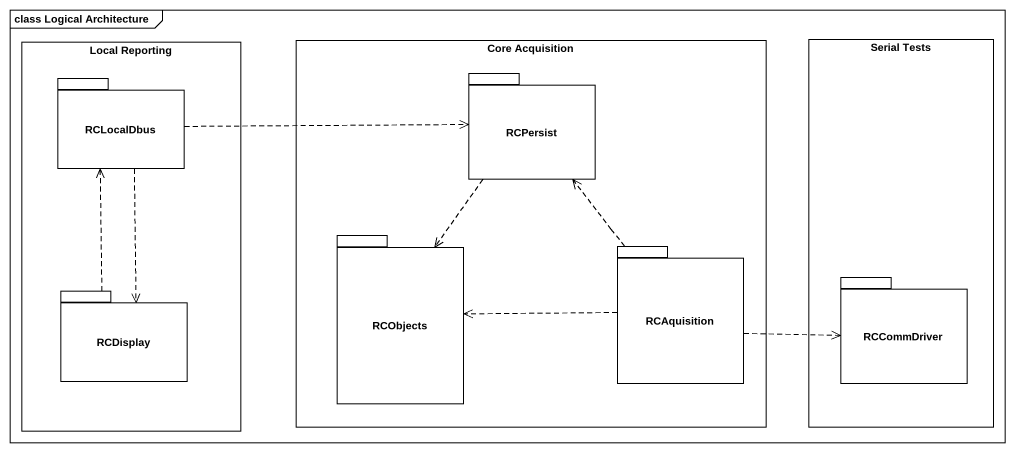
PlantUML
@startuml
mainframe class Logical Architecture
rectangle "Local Reporting" as Local_Reporting {
  package RCLocalDbus {
  }
  package RCDisplay {
  }
}
rectangle "Core Acquisition" as Core_Acquisition {
  package RCPersist {
  }
  package RCObjects {
  }
  package RCAquisition {
  }
}
rectangle "Serial Tests" as Serial_Tests {
  package RCCommDriver {
  }
}
RCLocalDbus .right.> RCPersist
RCLocalDbus ..> RCDisplay
RCPersist ..> RCObjects
RCAquisition .up.> RCPersist
RCAquisition .left.> RCObjects
RCAquisition .right.> RCCommDriver
RCDisplay .up.> RCLocalDbus
@enduml
